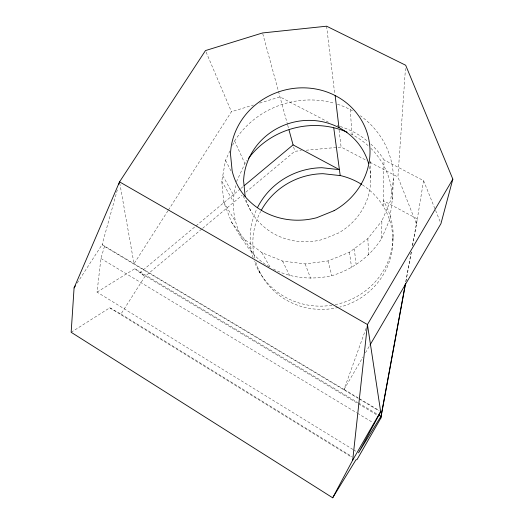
<?xml version="1.0" encoding="UTF-8"?>
<svg xmlns="http://www.w3.org/2000/svg" width="524" height="524" viewBox="0 0 524 524"><rect width="100%" height="100%" fill="white"/><g stroke="black" fill="none" stroke-linecap="round" stroke-linejoin="round"><path stroke-width="0.39" stroke-dasharray="2.62 1.97" d="M273.423 269.028C291.324 278.572 312.186 279.973 331.79 275.683C352.325 269.67 370.127 256.629 381.636 238.538L381.898 220.899L390.629 200.476L393.472 178.854A86.244 81.606 -16.8 0 0 360.368 115.758M383.136 206.05L384.013 159.892A83.054 79.117 -16.3 0 0 370.763 143.989M381.636 238.538L389.718 219.556L392.358 199.428L393.472 178.854M392.843 239.868L393.157 235.145M412.512 245.671L416.501 224.003L397.913 177.001L405.465 68.506M352.927 449.441L97.051 292.123L100.916 258.483L104.479 246.45L102.095 244.61L117.586 188.935M416.501 224.003L423.575 180.649L384.013 159.892M269.172 266.821C241.964 250.655 227.115 216.366 235.807 185.653M242.219 239.317L231.457 222.052L223.774 202.218L221.783 181.147L225.523 160.318L229.892 150.997M405.805 281.591L411.268 251.874M412.447 245.448L417.327 218.94L383.241 200.653A71.664 69.044 -14.9 0 1 335.131 304.66M405.871 281.788L411.484 251.291M77.192 283.091L102.095 244.61L344.032 389.456L366.066 328.352M236.501 181.671L244.885 163.606A79.943 76.144 -16.3 0 1 247.099 160.285M232.584 145.253L234.601 140.949A86.244 81.606 -16.8 0 1 334.423 103.313M344.032 389.456L363.001 357.001M365.47 352.77L369.597 345.716M71.159 332.288L109.758 307.811L120.972 314.059L144.886 276.528L201.976 228.831M167.962 210.772L134.02 263.736L119.976 184.284M168.401 210.085L231.438 111.717L253.367 105.029M231.457 222.052L244.4 239.265L261.823 252.607L282.554 261.05L305.164 263.919L328.011 260.939L349.429 252.28L367.841 238.623L381.898 220.899M240.359 188.882L139.947 272.69L357.728 403.447M240.988 188.358L242.867 186.786M202.605 228.307L242.121 195.288M245.887 192.144L294.816 151.266L301.313 150.676M97.051 292.123L134.792 268.694L357.761 402.498M259.629 103.117L279.993 96.907L329.007 122.498M306.186 150.231L341.111 147.048L366.996 160.698M369.872 162.211L397.913 177.001M344.039 389.411L379.324 410.58M104.479 246.45L358.252 398.41M358.953 398.829L379.284 411.006M358.462 402.917L378.092 414.7M358.429 403.866L377.339 415.218M100.916 258.483L356.772 412.846M357.473 413.272L372.898 422.573M353.628 449.867L356.418 451.583M120.972 314.059L352.095 456.686M109.758 307.811L351.787 457.216M134.792 268.694L144.886 276.528M258.561 270.594L261.083 274.53M244.4 239.265L254.284 255.371M223.774 202.218L235.034 220.82M261.823 252.607L270.076 267.122M221.783 181.147L233.114 201.164M222.792 175.684L234.012 196.009M243.228 196.192L250.957 211.133M225.523 160.318L231.379 171.708M282.554 261.05L289.7 275.709M234.601 140.949L244.885 163.606M206.102 52.073L231.438 111.717M423.575 180.649L440.022 221.39M305.164 263.919L310.64 278.414M262.76 33.746L278.27 90.593M278.48 91.379L287.499 124.437M287.715 125.223L288.573 128.367M293.656 147.015L294.816 151.266M328.011 260.939L331.79 275.683M349.429 252.28L351.604 267.685M326.609 26.2L334.784 94.327M339.067 130.011L341.111 147.048M354.289 248.71L356.091 264.338M350.13 109.509L352.167 134.583M367.841 238.623L368.627 254.985M370.278 161.287L370.763 179.162M369.335 166.488A63.882 60.437 -16.8 0 1 338.124 233.219L322.358 239.547A63.882 60.437 -16.8 0 1 245.789 198.799M337.515 104.256A86.244 81.606 -16.8 0 1 352.934 111.023M370.868 148.285A79.943 76.144 -16.3 0 1 392.358 199.428M350.739 133.862A79.943 76.144 -16.3 0 1 368.569 146.085M362.372 184.874A70.157 67.694 -14.7 0 1 391.749 252.339A70.157 67.694 -14.7 0 1 339.847 307.064M338.275 307.457A70.157 67.694 -14.7 0 1 255.725 261.941M254.671 258.09A70.157 67.694 -14.7 0 1 260.677 211.427M337.174 125.609A83.054 79.117 -16.3 0 1 339.506 126.277M340.286 126.52A83.054 79.117 -16.3 0 1 368.372 141.886M331.98 305.23A71.664 69.044 -14.9 0 1 254.14 260.867M253.099 257.749A71.664 69.044 -14.9 0 1 256.714 209.174"/><path stroke-width="0.79" d="M405.576 283.392L380.784 418.218L356.968 459.699L355.966 459.79L332.688 497.8L71.159 332.288L74.081 287.905L119.551 181.874L205.467 50.579L262.55 32.953L326.609 26.2L405.687 65.245L452.841 179.143L367.448 324.539L380.686 411.844L358.508 452.867L380.896 416.384L378.793 415.119M380.784 418.218L380.896 416.384M332.688 497.8L352.718 460.105L367.448 324.539L119.551 181.874L118.896 184.232M380.837 417.32L405.511 283.196M452.841 179.143L440.939 223.656L370.01 345.008M352.718 460.105L380.706 411.412M74.081 287.905L75.41 285.842M244.125 185.738L293.073 144.886L288.999 129.939M293.073 144.886L339.408 169.645L321.86 167.713A71.664 69.044 -14.9 0 0 257.435 207.694M333.768 127.961L340.214 175.599M335.15 95.545L338.976 127.601M245.16 196.48L243.601 180.911A63.882 60.437 -16.8 0 1 299.846 121.011A63.882 60.437 -16.8 0 1 368.549 163.423M248.52 158.333A79.943 76.144 -16.3 0 1 347.084 132.159M261.443 210.013A70.157 67.694 -14.7 0 1 323.026 173.693L340.823 175.671A70.157 67.694 -14.7 0 1 361.684 184.441M334.076 210.681L316.751 217.709A70.164 65.782 -17.3 0 1 232.158 170.988L230.488 153.971A70.164 65.782 -17.3 0 1 336.749 96.39A70.164 65.782 -17.3 0 1 334.076 210.681"/></g></svg>
